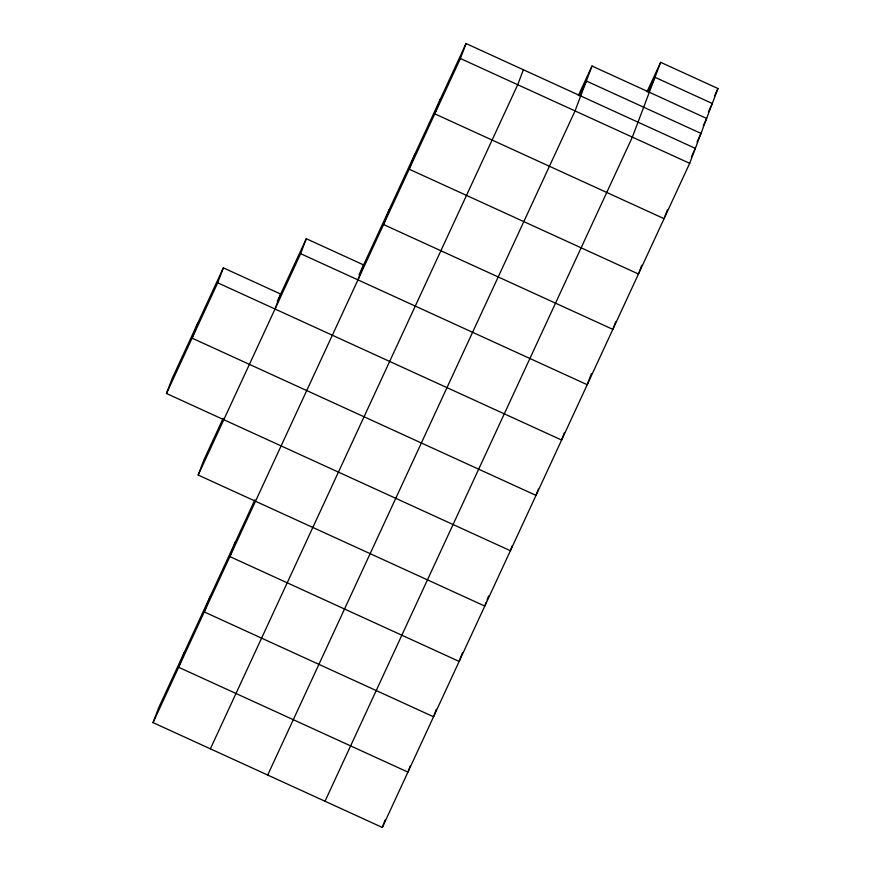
<?xml version="1.0" encoding="UTF-8"?>
<svg xmlns="http://www.w3.org/2000/svg" width="871" height="871" viewBox="0 0 871 871"><rect width="100%" height="100%" fill="white"/><g stroke="black" fill="none" stroke-linecap="round" stroke-linejoin="round"><path stroke-width="1.31" d="M512.279 545.747L510.395 550.733L166.481 393.496L172.131 378.537L223.357 267.854L280.68 294.06L275.018 309.02M197.739 323.195L192.088 338.155L536.003 495.392L538.354 489.154M166.481 393.496L217.706 282.814L223.357 267.854M486.192 602.34L484.777 606.074L198.185 475.054L203.836 460.084L223.183 418.276M198.185 475.054L300.637 253.679L306.287 238.719L363.61 264.926L357.948 279.885M646.968 91.836L660.632 62.32L717.954 88.515L689.68 163.334L382.325 827.45L153.046 722.625L158.707 707.666L254.898 499.823M184.314 652.325L178.664 667.284L407.944 772.109L410.295 765.87M209.933 596.983L204.271 611.943L433.551 716.768L436.382 709.288M235.54 541.631L229.89 556.602L459.169 661.427L462.457 652.695M389.217 209.573L383.567 224.544L612.846 329.369L615.666 321.878M414.836 154.232L409.174 169.203L638.454 274.017L641.753 265.296M440.443 98.891L434.792 113.851L664.072 218.675L667.36 209.955M153.046 722.625L460.4 58.509L466.061 43.55L695.33 148.375L691.345 156.987M523.373 69.756L517.722 84.716L210.368 748.831M703.224 125.827L706.642 118.445L592.008 66.033L575.045 110.922L267.691 775.038M660.632 62.32L632.357 137.128L325.003 801.244M382.325 827.45L385.156 819.97M487.129 599.847L488.544 596.102M564.441 432.571L561.621 440.051L217.706 282.814M591.474 373.485L587.228 384.71L300.637 253.679M277.261 301.442L306.287 238.719M359.048 274.757L466.061 43.55M578.344 95.549L592.008 66.033M579.52 95.756L586.346 81.003L700.992 133.415L697.007 142.017M648.144 92.032L654.981 77.279L712.293 103.486L708.308 112.098M714.536 95.897L717.954 88.515M460.4 58.509L689.68 163.334"/></g></svg>
